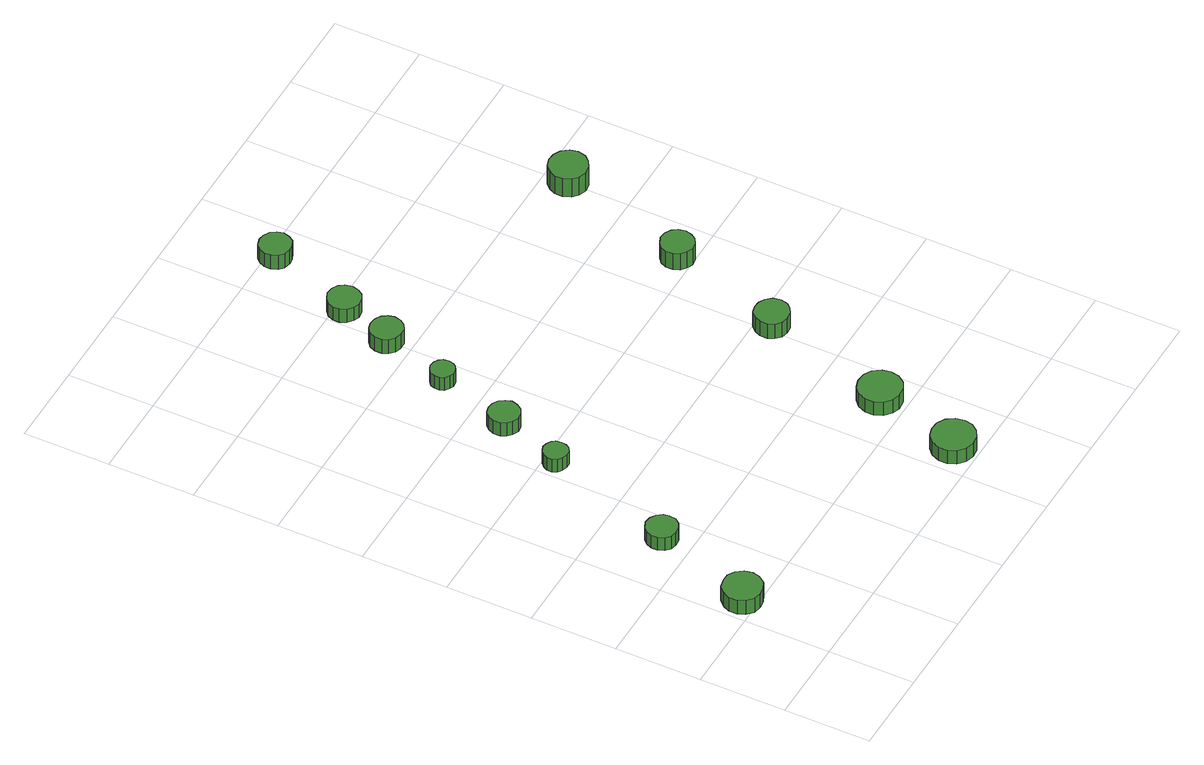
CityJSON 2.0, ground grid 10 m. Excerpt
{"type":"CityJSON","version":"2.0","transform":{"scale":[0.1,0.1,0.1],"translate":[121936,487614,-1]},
"CityObjects":{
"tree1":{"type":"SolitaryVegetationObject","attributes":{"function":"something"},"geometry":[{"type":"MultiSurface","lod":"1","boundaries":[[[0,1,2,3,4,5,6,7,8,9,10,11,12,13,14]],[[15,16,17,18,19,20,21,22,23,24,25,26,27,28,29]],[[0,29,28,1]],[[1,28,27,2]],[[2,27,26,3]],[[3,26,25,4]],[[4,25,24,5]],[[5,24,23,6]],[[6,23,22,7]],[[7,22,21,8]],[[8,21,20,9]],[[9,20,19,10]],[[10,19,18,11]],[[11,18,17,12]],[[12,17,16,13]],[[13,16,15,14]],[[14,15,29,0]]]}]},
"tree2":{"type":"SolitaryVegetationObject","attributes":{"function":"something"},"geometry":[{"type":"MultiSurface","lod":"1","boundaries":[[[30,31,32,33,34,35,36,37,38,39,40,41,42,43,44]],[[45,46,47,48,49,50,51,52,53,54,55,56,57,58,59]],[[30,59,58,31]],[[31,58,57,32]],[[32,57,56,33]],[[33,56,55,34]],[[34,55,54,35]],[[35,54,53,36]],[[36,53,52,37]],[[37,52,51,38]],[[38,51,50,39]],[[39,50,49,40]],[[40,49,48,41]],[[41,48,47,42]],[[42,47,46,43]],[[43,46,45,44]],[[44,45,59,30]]]}]},
"tree3":{"type":"SolitaryVegetationObject","attributes":{"function":"something"},"geometry":[{"type":"MultiSurface","lod":"1","boundaries":[[[60,61,62,63,64,65,66,67,68,69,70,71,72,73,74]],[[75,76,77,78,79,80,81,82,83,84,85,86,87,88,89]],[[60,89,88,61]],[[61,88,87,62]],[[62,87,86,63]],[[63,86,85,64]],[[64,85,84,65]],[[65,84,83,66]],[[66,83,82,67]],[[67,82,81,68]],[[68,81,80,69]],[[69,80,79,70]],[[70,79,78,71]],[[71,78,77,72]],[[72,77,76,73]],[[73,76,75,74]],[[74,75,89,60]]]}]},
"tree4":{"type":"SolitaryVegetationObject","attributes":{"function":"something"},"geometry":[{"type":"MultiSurface","lod":"1","boundaries":[[[90,91,92,93,94,95,96,97,98,99,100,101,102,103,104]],[[105,106,107,108,109,110,111,112,113,114,115,116,117,118,119]],[[90,119,118,91]],[[91,118,117,92]],[[92,117,116,93]],[[93,116,115,94]],[[94,115,114,95]],[[95,114,113,96]],[[96,113,112,97]],[[97,112,111,98]],[[98,111,110,99]],[[99,110,109,100]],[[100,109,108,101]],[[101,108,107,102]],[[102,107,106,103]],[[103,106,105,104]],[[104,105,119,90]]]}]},
"tree5":{"type":"SolitaryVegetationObject","attributes":{"function":"something"},"geometry":[{"type":"MultiSurface","lod":"1","boundaries":[[[120,121,122,123,124,125,126,127,128,129,130,131,132,133,134]],[[135,136,137,138,139,140,141,142,143,144,145,146,147,148,149]],[[120,149,148,121]],[[121,148,147,122]],[[122,147,146,123]],[[123,146,145,124]],[[124,145,144,125]],[[125,144,143,126]],[[126,143,142,127]],[[127,142,141,128]],[[128,141,140,129]],[[129,140,139,130]],[[130,139,138,131]],[[131,138,137,132]],[[132,137,136,133]],[[133,136,135,134]],[[134,135,149,120]]]}]},
"tree6":{"type":"SolitaryVegetationObject","attributes":{"function":"something"},"geometry":[{"type":"MultiSurface","lod":"1","boundaries":[[[150,151,152,153,154,155,156,157,158,159,160,161,162,163,164]],[[165,166,167,168,169,170,171,172,173,174,175,176,177,178,179]],[[150,179,178,151]],[[151,178,177,152]],[[152,177,176,153]],[[153,176,175,154]],[[154,175,174,155]],[[155,174,173,156]],[[156,173,172,157]],[[157,172,171,158]],[[158,171,170,159]],[[159,170,169,160]],[[160,169,168,161]],[[161,168,167,162]],[[162,167,166,163]],[[163,166,165,164]],[[164,165,179,150]]]}]},
"tree7":{"type":"SolitaryVegetationObject","attributes":{"function":"something"},"geometry":[{"type":"MultiSurface","lod":"1","boundaries":[[[180,181,182,183,184,185,186,187,188,189,190,191,192,193,194]],[[195,196,197,198,199,200,201,202,203,204,205,206,207,208,209]],[[180,209,208,181]],[[181,208,207,182]],[[182,207,206,183]],[[183,206,205,184]],[[184,205,204,185]],[[185,204,203,186]],[[186,203,202,187]],[[187,202,201,188]],[[188,201,200,189]],[[189,200,199,190]],[[190,199,198,191]],[[191,198,197,192]],[[192,197,196,193]],[[193,196,195,194]],[[194,195,209,180]]]}]},
"tree8":{"type":"SolitaryVegetationObject","attributes":{"function":"something"},"geometry":[{"type":"MultiSurface","lod":"1","boundaries":[[[210,211,212,213,214,215,216,217,218,219,220,221,222,223,224]],[[225,226,227,228,229,230,231,232,233,234,235,236,237,238,239]],[[210,239,238,211]],[[211,238,237,212]],[[212,237,236,213]],[[213,236,235,214]],[[214,235,234,215]],[[215,234,233,216]],[[216,233,232,217]],[[217,232,231,218]],[[218,231,230,219]],[[219,230,229,220]],[[220,229,228,221]],[[221,228,227,222]],[[222,227,226,223]],[[223,226,225,224]],[[224,225,239,210]]]}]},
"tree9":{"type":"SolitaryVegetationObject","attributes":{"function":"something"},"geometry":[{"type":"MultiSurface","lod":"1","boundaries":[[[240,241,242,243,244,245,246,247,248,249,250,251,252,253,254]],[[255,256,257,258,259,260,261,262,263,264,265,266,267,268,269]],[[240,269,268,241]],[[241,268,267,242]],[[242,267,266,243]],[[243,266,265,244]],[[244,265,264,245]],[[245,264,263,246]],[[246,263,262,247]],[[247,262,261,248]],[[248,261,260,249]],[[249,260,259,250]],[[250,259,258,251]],[[251,258,257,252]],[[252,257,256,253]],[[253,256,255,254]],[[254,255,269,240]]]}]},
"tree10":{"type":"SolitaryVegetationObject","attributes":{"function":"something"},"geometry":[{"type":"MultiSurface","lod":"1","boundaries":[[[270,271,272,273,274,275,276,277,278,279,280,281,282,283,284]],[[285,286,287,288,289,290,291,292,293,294,295,296,297,298,299]],[[270,299,298,271]],[[271,298,297,272]],[[272,297,296,273]],[[273,296,295,274]],[[274,295,294,275]],[[275,294,293,276]],[[276,293,292,277]],[[277,292,291,278]],[[278,291,290,279]],[[279,290,289,280]],[[280,289,288,281]],[[281,288,287,282]],[[282,287,286,283]],[[283,286,285,284]],[[284,285,299,270]]]}]},
"tree11":{"type":"SolitaryVegetationObject","attributes":{"function":"something"},"geometry":[{"type":"MultiSurface","lod":"1","boundaries":[[[300,301,302,303,304,305,306,307,308,309,310,311,312,313,314]],[[315,316,317,318,319,320,321,322,323,324,325,326,327,328,329]],[[300,329,328,301]],[[301,328,327,302]],[[302,327,326,303]],[[303,326,325,304]],[[304,325,324,305]],[[305,324,323,306]],[[306,323,322,307]],[[307,322,321,308]],[[308,321,320,309]],[[309,320,319,310]],[[310,319,318,311]],[[311,318,317,312]],[[312,317,316,313]],[[313,316,315,314]],[[314,315,329,300]]]}]},
"tree12":{"type":"SolitaryVegetationObject","attributes":{"function":"something"},"geometry":[{"type":"MultiSurface","lod":"1","boundaries":[[[330,331,332,333,334,335,336,337,338,339,340,341,342,343,344]],[[345,346,347,348,349,350,351,352,353,354,355,356,357,358,359]],[[330,359,358,331]],[[331,358,357,332]],[[332,357,356,333]],[[333,356,355,334]],[[334,355,354,335]],[[335,354,353,336]],[[336,353,352,337]],[[337,352,351,338]],[[338,351,350,339]],[[339,350,349,340]],[[340,349,348,341]],[[341,348,347,342]],[[342,347,346,343]],[[343,346,345,344]],[[344,345,359,330]]]}]},
"tree13":{"type":"SolitaryVegetationObject","attributes":{"function":"something"},"geometry":[{"type":"MultiSurface","lod":"1","boundaries":[[[360,361,362,363,364,365,366,367,368,369,370,371,372,373,374]],[[375,376,377,378,379,380,381,382,383,384,385,386,387,388,389]],[[360,389,388,361]],[[361,388,387,362]],[[362,387,386,363]],[[363,386,385,364]],[[364,385,384,365]],[[365,384,383,366]],[[366,383,382,367]],[[367,382,381,368]],[[368,381,380,369]],[[369,380,379,370]],[[370,379,378,371]],[[371,378,377,372]],[[372,377,376,373]],[[373,376,375,374]],[[374,375,389,360]]]}]}
},
"vertices":[
[51,117,27],[49,126,27],[43,134,27],[35,139,27],[26,139,27],[17,137,27],[10,130,27],[6,122,27],[6,112,27],[10,104,27],[17,97,27],[26,95,27],[35,96,27],[43,100,27],[49,108,27],[49,108,7],[43,100,7],[35,96,7],[26,95,7],[17,97,7],[10,104,7],[6,112,7],[6,122,7],[10,130,7],[17,137,7],[26,139,7],[35,139,7],[43,134,7],[49,126,7],[51,117,7],
[88,235,25],[87,242,25],[82,248,25],[76,252,25],[68,253,25],[61,250,25],[56,245,25],[53,238,25],[53,231,25],[56,224,25],[61,219,25],[68,217,25],[76,218,25],[82,221,25],[87,227,25],[87,227,7],[82,221,7],[76,218,7],[68,217,7],[61,219,7],[56,224,7],[53,231,7],[53,238,7],[56,245,7],[61,250,7],[68,253,7],[76,252,7],[82,248,7],[87,242,7],[88,235,7],
[134,387,25],[133,393,25],[130,397,25],[125,400,25],[119,401,25],[113,399,25],[109,395,25],[106,390,25],[106,384,25],[109,378,25],[113,375,25],[119,373,25],[125,373,25],[130,376,25],[133,381,25],[133,381,7],[130,376,7],[125,373,7],[119,373,7],[113,375,7],[109,378,7],[106,384,7],[106,390,7],[109,395,7],[113,399,7],[119,401,7],[125,400,7],[130,397,7],[133,393,7],[134,387,7],
[164,461,26],[162,468,26],[158,474,26],[151,478,26],[144,479,26],[137,477,26],[132,472,26],[129,465,26],[129,457,26],[132,451,26],[137,446,26],[144,443,26],[151,444,26],[158,448,26],[162,454,26],[162,454,7],[158,448,7],[151,444,7],[144,443,7],[137,446,7],[132,451,7],[129,457,7],[129,465,7],[132,472,7],[137,477,7],[144,479,7],[151,478,7],[158,474,7],[162,468,7],[164,461,7],
[188,549,25],[187,555,25],[184,559,25],[179,562,25],[173,563,25],[168,561,25],[163,557,25],[161,552,25],[161,546,25],[163,541,25],[168,537,25],[173,535,25],[179,536,25],[184,539,25],[187,543,25],[187,543,7],[184,539,7],[179,536,7],[173,535,7],[168,537,7],[163,541,7],[161,546,7],[161,552,7],[163,557,7],[168,561,7],[173,563,7],[179,562,7],[184,559,7],[187,555,7],[188,549,7],
[359,28,26],[357,38,26],[351,47,26],[342,52,26],[332,53,26],[322,50,26],[314,43,26],[310,33,26],[310,23,26],[314,14,26],[322,7,26],[332,4,26],[342,5,26],[351,10,26],[357,18,26],[357,18,7],[351,10,7],[342,5,7],[332,4,7],[322,7,7],[314,14,7],[310,23,7],[310,33,7],[314,43,7],[322,50,7],[332,53,7],[342,52,7],[351,47,7],[357,38,7],[359,28,7],
[219,629,27],[217,636,27],[213,642,27],[206,646,27],[198,647,27],[191,645,27],[185,640,27],[182,633,27],[182,625,27],[185,618,27],[191,613,27],[198,611,27],[206,611,27],[213,615,27],[217,621,27],[217,621,7],[213,615,7],[206,611,7],[198,611,7],[191,613,7],[185,618,7],[182,625,7],[182,633,7],[185,640,7],[191,645,7],[198,647,7],[206,646,7],[213,642,7],[217,636,7],[219,629,7],
[388,130,26],[386,140,26],[380,149,26],[371,154,26],[360,155,26],[351,152,26],[343,145,26],[339,135,26],[339,125,26],[343,116,26],[351,109,26],[360,106,26],[371,107,26],[380,112,26],[386,120,26],[386,120,7],[380,112,7],[371,107,7],[360,106,7],[351,109,7],[343,116,7],[339,125,7],[339,135,7],[343,145,7],[351,152,7],[360,155,7],[371,154,7],[380,149,7],[386,140,7],[388,130,7],
[240,690,26],[238,698,26],[234,704,26],[227,708,26],[219,709,26],[212,706,26],[206,701,26],[203,694,26],[203,686,26],[206,679,26],[212,674,26],[219,671,26],[227,672,26],[234,676,26],[238,682,26],[238,682,7],[234,676,7],[227,672,7],[219,671,7],[212,674,7],[206,679,7],[203,686,7],[203,694,7],[206,701,7],[212,706,7],[219,709,7],[227,708,7],[234,704,7],[238,698,7],[240,690,7],
[429,282,28],[427,291,28],[422,297,28],[415,301,28],[407,302,28],[399,300,28],[393,294,28],[390,287,28],[390,278,28],[393,271,28],[399,265,28],[407,263,28],[415,264,28],[422,268,28],[427,274,28],[427,274,7],[422,268,7],[415,264,7],[407,263,7],[399,265,7],[393,271,7],[390,278,7],[390,287,7],[393,294,7],[399,300,7],[407,302,7],[415,301,7],[422,297,7],[427,291,7],[429,282,7],
[277,791,27],[275,798,27],[271,804,27],[264,808,27],[257,809,27],[249,807,27],[244,802,27],[241,795,27],[241,787,27],[244,780,27],[249,775,27],[257,773,27],[264,774,27],[271,777,27],[275,784,27],[275,784,7],[271,777,7],[264,774,7],[257,773,7],[249,775,7],[244,780,7],[241,787,7],[241,795,7],[244,802,7],[249,807,7],[257,809,7],[264,808,7],[271,804,7],[275,798,7],[277,791,7],
[473,418,30],[471,426,30],[467,432,30],[460,436,30],[452,437,30],[445,434,30],[439,429,30],[436,422,30],[436,414,30],[439,407,30],[445,402,30],[452,399,30],[460,400,30],[467,404,30],[471,410,30],[471,410,7],[467,404,7],[460,400,7],[452,399,7],[445,402,7],[439,407,7],[436,414,7],[436,422,7],[439,429,7],[445,434,7],[452,437,7],[460,436,7],[467,432,7],[471,426,7],[473,418,7],
[524,572,33],[522,581,33],[516,589,33],[508,593,33],[499,594,33],[490,591,33],[484,585,33],[480,577,33],[480,568,33],[484,559,33],[490,553,33],[499,550,33],[508,551,33],[516,556,33],[522,563,33],[522,563,7],[516,556,7],[508,551,7],[499,550,7],[490,553,7],[484,559,7],[480,568,7],[480,577,7],[484,585,7],[490,591,7],[499,594,7],[508,593,7],[516,589,7],[522,581,7],[524,572,7]
]}
